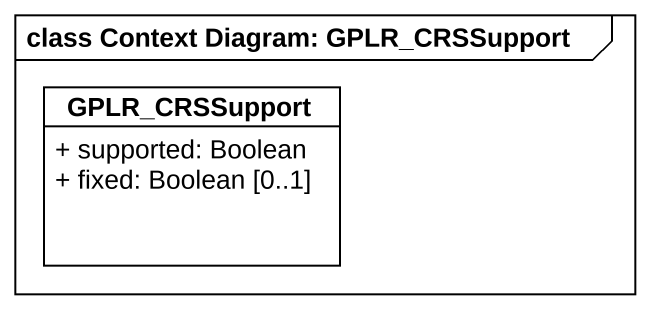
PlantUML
@startuml
mainframe class Context Diagram: GPLR_CRSSupport
hide circle
hide empty members
skinparam classAttributeIconSize 0
class GPLR_CRSSupport #FFFFFF {
  + supported: Boolean
  + fixed: Boolean [0..1]
}
@enduml
